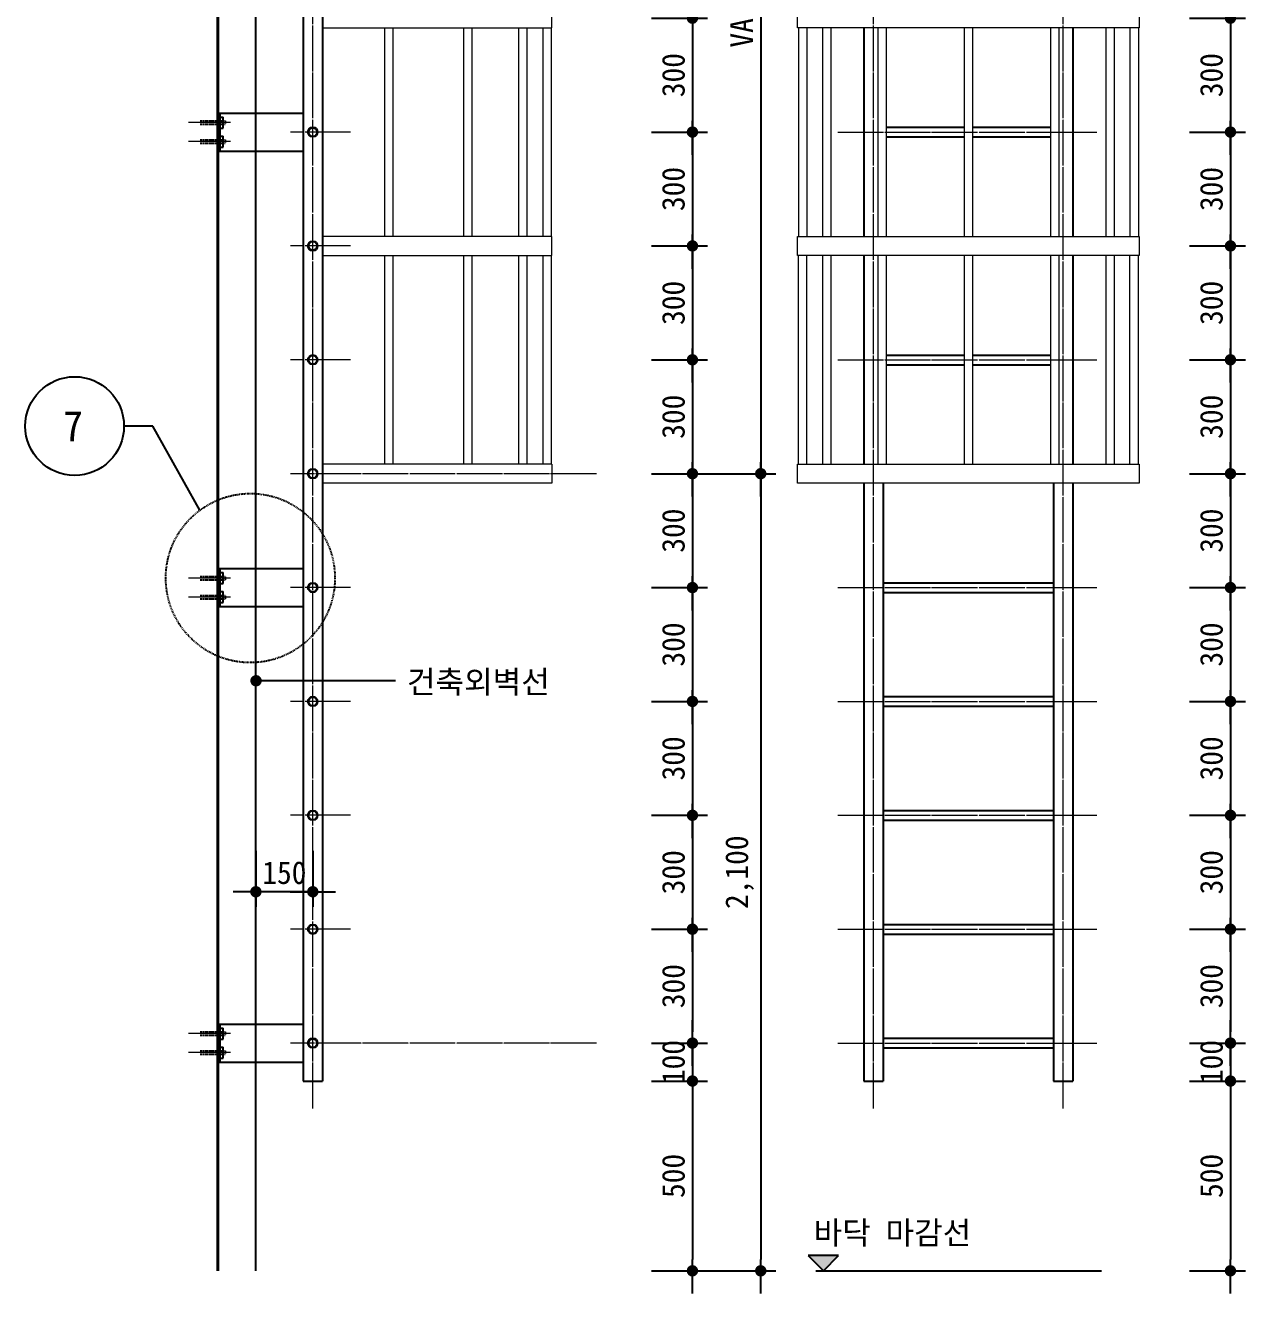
# Model space of a CAD drawing. Header units: millimetres. Extents: x 209 to 75467, y 6568 to 12199.
# Drawn here: x 14274 to 15882, y 9173 to 10843 of the extents above; entities that cross this region are included whole.
import ezdxf
from ezdxf.enums import TextEntityAlignment as Align

# ---------------------------------------------------------------- set-up
doc = ezdxf.new("R2010")
doc.units = ezdxf.units.MM
doc.header["$MEASUREMENT"] = 0
for name, pattern in [('CEN', [62, 60, -1, 0, -1]), ('DASHDOTX2', [2, 1, -0.5, 0, -0.5]), ('HIDDEN', [0.375, 0.25, -0.125])]:
    doc.linetypes.add(name, pattern=pattern)
doc.layers.get('0').update_dxf_attribs({"linetype": 'CONTINUOUS'})
for name, color, linetype, lineweight in [('A-CNTL', 1, 'CEN', 15), ('A-CONC-LIN1', 2, 'CONTINUOUS', 40), ('A-DIMS', 7, 'CONTINUOUS', 25), ('A-ELEV-LIN2', 7, 'CONTINUOUS', 25), ('A-ELEV-LIN3', 8, 'CONTINUOUS', 18), ('A-MKXS-LEAD', 7, 'CONTINUOUS', 25), ('A-MKXS-MAK2', 3, 'DASHDOTX2', 25), ('A-MKXS-TEXT1', 3, 'CONTINUOUS', 25), ('A-MKXS-TEXT2', 7, 'CONTINUOUS', 25), ('A-SECT-LIN1', 4, 'CONTINUOUS', 25), ('A-XXXX-STL', 3, 'CONTINUOUS', 25), ('A-XXXX-SYMB', 7, 'CONTINUOUS', 25)]:
    doc.layers.add(name, color=color, linetype=linetype, lineweight=lineweight)
doc.styles.add('HY울릉도L', font='H2GTRE.TTF')
doc.styles.add('돋움', font='')
doc.styles.add('돋움체', font='')
doc.styles.get('돋움').set_extended_font_data('DotumChe')
doc.styles.get('돋움체').set_extended_font_data('DotumChe')
doc.dimstyles.new('CDIM', dxfattribs={"dimtxt": 3, "dimasz": 1.5, "dimexe": 2, "dimexo": 1, "dimgap": 1, "dimtad": 1, "dimdec": 0, "dimrnd": 0.5, "dimzin": 0, "dimdsep": 32, "dimlunit": 6, "dimtxsty": 'HY울릉도L', "dimblk1": '_CIDOT', "dimblk2": '_CIDOT', "dimsah": 1, "dimcen": 5.5, "dimclrd": 2, "dimclre": 2, "dimclrt": 7, "dimadec": 0, "dimazin": 0, "dimtfac": 1, "dimtdec": 0, "dimtix": 1, "dimtmove": 2, "dimatfit": 1, "dimldrblk": '_CIDOT', "dimfxl": 1, "dimtolj": 1, "dimtzin": 0, "dimlwd": -1, "dimarcsym": 0})

# ---------------------------------------------------------------- blocks, each defined once
blk = doc.blocks.new('_CIDOT')
at = {"color": 0, "linetype": 'ByBlock'}
blk.add_line((2, 0), (-1, 0), dxfattribs=at)
at = {"color": 0, "linetype": 'ByBlock', "const_width": 0.5}
blk.add_lwpolyline([(-0.25, 0, 1), (0.25, 0, 1)], format="xyb", close=True, dxfattribs=at)
blk = doc.blocks.new('*D265')
at = {"layer": 'A-DIMS', "lineweight": -2, "transparency": 16777216}
for p, q in [((15807.9, 9802.7), (15881.8, 9802.7)), ((15807.9, 9652.7), (15881.8, 9652.7))]:
    blk.add_line(p, q, dxfattribs=at)
at = {"layer": 'A-DIMS', "transparency": 16777216}
blk.add_line((15861.8, 9787.7), (15861.8, 9667.7), dxfattribs=at)
at = {"layer": 'A-DIMS', "transparency": 16777216, "xscale": 15, "yscale": 15, "zscale": 15}
for p, rotation in [((15861.8, 9802.7), 90), ((15861.8, 9652.7), 270)]:
    blk.add_blockref('_CIDOT', p, dxfattribs=dict(at, rotation=rotation))
at = {"layer": 'A-DIMS', "color": 3, "transparency": 16777216, "insert": (15836.8, 9727.7), "char_height": 30, "attachment_point": 5, "rotation": 90, "style": '돋움체'}
blk.add_mtext('\\A1;300', dxfattribs=at)
blk = doc.blocks.new('*D266')
at = {"layer": 'A-DIMS', "lineweight": -2, "transparency": 16777216}
for p, q in [((15807.9, 9652.7), (15881.8, 9652.7)), ((15807.9, 9502.7), (15881.8, 9502.7))]:
    blk.add_line(p, q, dxfattribs=at)
at = {"layer": 'A-DIMS', "transparency": 16777216}
blk.add_line((15861.8, 9637.7), (15861.8, 9517.7), dxfattribs=at)
at = {"layer": 'A-DIMS', "transparency": 16777216, "xscale": 15, "yscale": 15, "zscale": 15}
for p, rotation in [((15861.8, 9652.7), 90), ((15861.8, 9502.7), 270)]:
    blk.add_blockref('_CIDOT', p, dxfattribs=dict(at, rotation=rotation))
at = {"layer": 'A-DIMS', "color": 3, "transparency": 16777216, "insert": (15836.8, 9577.7), "char_height": 30, "attachment_point": 5, "rotation": 90, "style": '돋움체'}
blk.add_mtext('\\A1;300', dxfattribs=at)
blk = doc.blocks.new('*D267')
at = {"layer": 'A-DIMS', "transparency": 16777216}
for p, q in [((15861.8, 9517.7), (15861.8, 9532.7)), ((15861.8, 9502.7), (15861.8, 9452.7)), ((15861.8, 9437.7), (15861.8, 9422.7))]:
    blk.add_line(p, q, dxfattribs=at)
at = {"layer": 'A-DIMS', "lineweight": -2, "transparency": 16777216}
for p, q in [((15807.9, 9502.7), (15881.8, 9502.7)), ((15807.9, 9452.7), (15881.8, 9452.7))]:
    blk.add_line(p, q, dxfattribs=at)
at = {"layer": 'A-DIMS', "transparency": 16777216, "xscale": 15, "yscale": 15, "zscale": 15}
for p, rotation in [((15861.8, 9502.7), 270), ((15861.8, 9452.7), 90)]:
    blk.add_blockref('_CIDOT', p, dxfattribs=dict(at, rotation=rotation))
at = {"layer": 'A-DIMS', "color": 3, "transparency": 16777216, "insert": (15836.8, 9477.7), "char_height": 30, "attachment_point": 5, "rotation": 90, "style": '돋움체'}
blk.add_mtext('\\A1;100', dxfattribs=at)
blk = doc.blocks.new('*D269')
at = {"layer": 'A-DIMS', "lineweight": -2, "transparency": 16777216}
for p, q in [((15807.9, 9452.7), (15881.8, 9452.7)), ((15807.9, 9202.7), (15881.8, 9202.7))]:
    blk.add_line(p, q, dxfattribs=at)
at = {"layer": 'A-DIMS', "transparency": 16777216}
blk.add_line((15861.8, 9437.7), (15861.8, 9217.7), dxfattribs=at)
at = {"layer": 'A-DIMS', "transparency": 16777216, "xscale": 15, "yscale": 15, "zscale": 15}
for p, rotation in [((15861.8, 9452.7), 90), ((15861.8, 9202.7), 270)]:
    blk.add_blockref('_CIDOT', p, dxfattribs=dict(at, rotation=rotation))
at = {"layer": 'A-DIMS', "color": 3, "transparency": 16777216, "insert": (15836.8, 9327.7), "char_height": 30, "attachment_point": 5, "rotation": 90, "style": '돋움체'}
blk.add_mtext('\\A1;500', dxfattribs=at)
blk = doc.blocks.new('*D272')
at = {"layer": 'A-DIMS', "lineweight": -2, "transparency": 16777216}
for p, q in [((14577.7, 9755.9), (14577.7, 9682)), ((14652.7, 9755.9), (14652.7, 9682))]:
    blk.add_line(p, q, dxfattribs=at)
at = {"layer": 'A-DIMS', "transparency": 16777216}
for p, q in [((14562.7, 9702), (14547.7, 9702)), ((14652.7, 9702), (14577.7, 9702)), ((14667.7, 9702), (14682.7, 9702))]:
    blk.add_line(p, q, dxfattribs=at)
at = {"layer": 'A-DIMS', "transparency": 16777216, "xscale": 15, "yscale": 15, "zscale": 15}
blk.add_blockref('_CIDOT', (14577.7, 9702), dxfattribs=at)
at = {"layer": 'A-DIMS', "transparency": 16777216, "xscale": 15, "yscale": 15, "zscale": 15, "rotation": 180}
blk.add_blockref('_CIDOT', (14652.7, 9702), dxfattribs=at)
at = {"layer": 'A-DIMS', "color": 3, "transparency": 16777216, "insert": (14615.2, 9727), "char_height": 30, "attachment_point": 5, "style": '돋움체'}
blk.add_mtext('\\A1;150', dxfattribs=at)
blk = doc.blocks.new('*D275')
at = {"layer": 'A-DIMS', "lineweight": -2, "transparency": 16777216}
for p, q in [((15807.9, 10102.7), (15881.8, 10102.7)), ((15807.9, 9952.7), (15881.8, 9952.7))]:
    blk.add_line(p, q, dxfattribs=at)
at = {"layer": 'A-DIMS', "transparency": 16777216}
blk.add_line((15861.8, 10087.7), (15861.8, 9967.7), dxfattribs=at)
at = {"layer": 'A-DIMS', "transparency": 16777216, "xscale": 15, "yscale": 15, "zscale": 15}
for p, rotation in [((15861.8, 10102.7), 90), ((15861.8, 9952.7), 270)]:
    blk.add_blockref('_CIDOT', p, dxfattribs=dict(at, rotation=rotation))
at = {"layer": 'A-DIMS', "color": 3, "transparency": 16777216, "insert": (15836.8, 10027.7), "char_height": 30, "attachment_point": 5, "rotation": 90, "style": '돋움체'}
blk.add_mtext('\\A1;300', dxfattribs=at)
blk = doc.blocks.new('*D276')
at = {"layer": 'A-DIMS', "lineweight": -2, "transparency": 16777216}
for p, q in [((15807.9, 9952.7), (15881.8, 9952.7)), ((15807.9, 9802.7), (15881.8, 9802.7))]:
    blk.add_line(p, q, dxfattribs=at)
at = {"layer": 'A-DIMS', "transparency": 16777216}
blk.add_line((15861.8, 9937.7), (15861.8, 9817.7), dxfattribs=at)
at = {"layer": 'A-DIMS', "transparency": 16777216, "xscale": 15, "yscale": 15, "zscale": 15}
for p, rotation in [((15861.8, 9952.7), 90), ((15861.8, 9802.7), 270)]:
    blk.add_blockref('_CIDOT', p, dxfattribs=dict(at, rotation=rotation))
at = {"layer": 'A-DIMS', "color": 3, "transparency": 16777216, "insert": (15836.8, 9877.7), "char_height": 30, "attachment_point": 5, "rotation": 90, "style": '돋움체'}
blk.add_mtext('\\A1;300', dxfattribs=at)
blk = doc.blocks.new('*D277')
at = {"layer": 'A-DIMS', "lineweight": -2, "transparency": 16777216}
for p, q in [((15807.9, 10402.7), (15881.8, 10402.7)), ((15807.9, 10252.7), (15881.8, 10252.7))]:
    blk.add_line(p, q, dxfattribs=at)
at = {"layer": 'A-DIMS', "transparency": 16777216}
blk.add_line((15861.8, 10387.7), (15861.8, 10267.7), dxfattribs=at)
at = {"layer": 'A-DIMS', "transparency": 16777216, "xscale": 15, "yscale": 15, "zscale": 15}
for p, rotation in [((15861.8, 10402.7), 90), ((15861.8, 10252.7), 270)]:
    blk.add_blockref('_CIDOT', p, dxfattribs=dict(at, rotation=rotation))
at = {"layer": 'A-DIMS', "color": 3, "transparency": 16777216, "insert": (15836.8, 10327.7), "char_height": 30, "attachment_point": 5, "rotation": 90, "style": '돋움체'}
blk.add_mtext('\\A1;300', dxfattribs=at)
blk = doc.blocks.new('*D278')
at = {"layer": 'A-DIMS', "lineweight": -2, "transparency": 16777216}
for p, q in [((15807.9, 10252.7), (15881.8, 10252.7)), ((15807.9, 10102.7), (15881.8, 10102.7))]:
    blk.add_line(p, q, dxfattribs=at)
at = {"layer": 'A-DIMS', "transparency": 16777216}
blk.add_line((15861.8, 10237.7), (15861.8, 10117.7), dxfattribs=at)
at = {"layer": 'A-DIMS', "transparency": 16777216, "xscale": 15, "yscale": 15, "zscale": 15}
for p, rotation in [((15861.8, 10252.7), 90), ((15861.8, 10102.7), 270)]:
    blk.add_blockref('_CIDOT', p, dxfattribs=dict(at, rotation=rotation))
at = {"layer": 'A-DIMS', "color": 3, "transparency": 16777216, "insert": (15836.8, 10177.7), "char_height": 30, "attachment_point": 5, "rotation": 90, "style": '돋움체'}
blk.add_mtext('\\A1;300', dxfattribs=at)
blk = doc.blocks.new('*D279')
at = {"layer": 'A-DIMS', "lineweight": -2, "transparency": 16777216}
for p, q in [((15807.9, 10702.7), (15881.8, 10702.7)), ((15807.9, 10552.7), (15881.8, 10552.7))]:
    blk.add_line(p, q, dxfattribs=at)
at = {"layer": 'A-DIMS', "transparency": 16777216}
blk.add_line((15861.8, 10687.7), (15861.8, 10567.7), dxfattribs=at)
at = {"layer": 'A-DIMS', "transparency": 16777216, "xscale": 15, "yscale": 15, "zscale": 15}
for p, rotation in [((15861.8, 10702.7), 90), ((15861.8, 10552.7), 270)]:
    blk.add_blockref('_CIDOT', p, dxfattribs=dict(at, rotation=rotation))
at = {"layer": 'A-DIMS', "color": 3, "transparency": 16777216, "insert": (15836.8, 10627.7), "char_height": 30, "attachment_point": 5, "rotation": 90, "style": '돋움체'}
blk.add_mtext('\\A1;300', dxfattribs=at)
blk = doc.blocks.new('*D280')
at = {"layer": 'A-DIMS', "lineweight": -2, "transparency": 16777216}
for p, q in [((15807.9, 10552.7), (15881.8, 10552.7)), ((15807.9, 10402.7), (15881.8, 10402.7))]:
    blk.add_line(p, q, dxfattribs=at)
at = {"layer": 'A-DIMS', "transparency": 16777216}
blk.add_line((15861.8, 10537.7), (15861.8, 10417.7), dxfattribs=at)
at = {"layer": 'A-DIMS', "transparency": 16777216, "xscale": 15, "yscale": 15, "zscale": 15}
for p, rotation in [((15861.8, 10552.7), 90), ((15861.8, 10402.7), 270)]:
    blk.add_blockref('_CIDOT', p, dxfattribs=dict(at, rotation=rotation))
at = {"layer": 'A-DIMS', "color": 3, "transparency": 16777216, "insert": (15836.8, 10477.7), "char_height": 30, "attachment_point": 5, "rotation": 90, "style": '돋움체'}
blk.add_mtext('\\A1;300', dxfattribs=at)
blk = doc.blocks.new('*D281')
at = {"layer": 'A-DIMS', "lineweight": -2, "transparency": 16777216}
for p, q in [((15807.9, 10852.7), (15881.8, 10852.7)), ((15807.9, 10702.7), (15881.8, 10702.7))]:
    blk.add_line(p, q, dxfattribs=at)
at = {"layer": 'A-DIMS', "transparency": 16777216}
blk.add_line((15861.8, 10837.7), (15861.8, 10717.7), dxfattribs=at)
at = {"layer": 'A-DIMS', "transparency": 16777216, "xscale": 15, "yscale": 15, "zscale": 15}
for p, rotation in [((15861.8, 10852.7), 90), ((15861.8, 10702.7), 270)]:
    blk.add_blockref('_CIDOT', p, dxfattribs=dict(at, rotation=rotation))
at = {"layer": 'A-DIMS', "color": 3, "transparency": 16777216, "insert": (15836.8, 10777.7), "char_height": 30, "attachment_point": 5, "rotation": 90, "style": '돋움체'}
blk.add_mtext('\\A1;300', dxfattribs=at)
blk = doc.blocks.new('*D284')
at = {"layer": 'A-DIMS', "lineweight": -2, "transparency": 16777216}
for p, q in [((15099, 10252.7), (15262.9, 10252.7)), ((15099, 9202.7), (15262.9, 9202.7))]:
    blk.add_line(p, q, dxfattribs=at)
at = {"layer": 'A-DIMS', "transparency": 16777216}
blk.add_line((15242.9, 10237.7), (15242.9, 9217.7), dxfattribs=at)
at = {"layer": 'A-DIMS', "transparency": 16777216, "xscale": 15, "yscale": 15, "zscale": 15}
for p, rotation in [((15242.9, 10252.7), 90), ((15242.9, 9202.7), 270)]:
    blk.add_blockref('_CIDOT', p, dxfattribs=dict(at, rotation=rotation))
at = {"layer": 'A-DIMS', "color": 3, "transparency": 16777216, "insert": (15215.1, 9727.7), "char_height": 30, "attachment_point": 5, "rotation": 90, "style": '돋움체'}
blk.add_mtext('\\A1;2,100', dxfattribs=at)
blk = doc.blocks.new('*D285')
at = {"layer": 'A-DIMS', "lineweight": -2, "transparency": 16777216}
for p, q in [((15099, 11452.7), (15262.9, 11452.7)), ((15099, 10252.7), (15262.9, 10252.7))]:
    blk.add_line(p, q, dxfattribs=at)
at = {"layer": 'A-DIMS', "transparency": 16777216}
blk.add_line((15242.9, 11437.7), (15242.9, 10267.7), dxfattribs=at)
at = {"layer": 'A-DIMS', "transparency": 16777216, "xscale": 15, "yscale": 15, "zscale": 15}
for p, rotation in [((15242.9, 11452.7), 90), ((15242.9, 10252.7), 270)]:
    blk.add_blockref('_CIDOT', p, dxfattribs=dict(at, rotation=rotation))
at = {"layer": 'A-DIMS', "color": 3, "transparency": 16777216, "insert": (15217.9, 10852.7), "char_height": 30, "attachment_point": 5, "rotation": 90, "style": '돋움체'}
blk.add_mtext('\\A1;VAR.', dxfattribs=at)
blk = doc.blocks.new('*D287')
at = {"layer": 'A-DIMS', "lineweight": -2, "transparency": 16777216}
for p, q in [((15099, 10402.7), (15172.9, 10402.7)), ((15099, 10252.7), (15172.9, 10252.7))]:
    blk.add_line(p, q, dxfattribs=at)
at = {"layer": 'A-DIMS', "transparency": 16777216}
blk.add_line((15152.9, 10387.7), (15152.9, 10267.7), dxfattribs=at)
at = {"layer": 'A-DIMS', "transparency": 16777216, "xscale": 15, "yscale": 15, "zscale": 15}
for p, rotation in [((15152.9, 10402.7), 90), ((15152.9, 10252.7), 270)]:
    blk.add_blockref('_CIDOT', p, dxfattribs=dict(at, rotation=rotation))
at = {"layer": 'A-DIMS', "color": 3, "transparency": 16777216, "insert": (15127.9, 10327.7), "char_height": 30, "attachment_point": 5, "rotation": 90, "style": '돋움체'}
blk.add_mtext('\\A1;300', dxfattribs=at)
blk = doc.blocks.new('*D288')
at = {"layer": 'A-DIMS', "lineweight": -2, "transparency": 16777216}
for p, q in [((15099, 10702.7), (15172.9, 10702.7)), ((15099, 10552.7), (15172.9, 10552.7))]:
    blk.add_line(p, q, dxfattribs=at)
at = {"layer": 'A-DIMS', "transparency": 16777216}
blk.add_line((15152.9, 10687.7), (15152.9, 10567.7), dxfattribs=at)
at = {"layer": 'A-DIMS', "transparency": 16777216, "xscale": 15, "yscale": 15, "zscale": 15}
for p, rotation in [((15152.9, 10702.7), 90), ((15152.9, 10552.7), 270)]:
    blk.add_blockref('_CIDOT', p, dxfattribs=dict(at, rotation=rotation))
at = {"layer": 'A-DIMS', "color": 3, "transparency": 16777216, "insert": (15127.9, 10627.7), "char_height": 30, "attachment_point": 5, "rotation": 90, "style": '돋움체'}
blk.add_mtext('\\A1;300', dxfattribs=at)
blk = doc.blocks.new('*D289')
at = {"layer": 'A-DIMS', "lineweight": -2, "transparency": 16777216}
for p, q in [((15099, 10552.7), (15172.9, 10552.7)), ((15099, 10402.7), (15172.9, 10402.7))]:
    blk.add_line(p, q, dxfattribs=at)
at = {"layer": 'A-DIMS', "transparency": 16777216}
blk.add_line((15152.9, 10537.7), (15152.9, 10417.7), dxfattribs=at)
at = {"layer": 'A-DIMS', "transparency": 16777216, "xscale": 15, "yscale": 15, "zscale": 15}
for p, rotation in [((15152.9, 10552.7), 90), ((15152.9, 10402.7), 270)]:
    blk.add_blockref('_CIDOT', p, dxfattribs=dict(at, rotation=rotation))
at = {"layer": 'A-DIMS', "color": 3, "transparency": 16777216, "insert": (15127.9, 10477.7), "char_height": 30, "attachment_point": 5, "rotation": 90, "style": '돋움체'}
blk.add_mtext('\\A1;300', dxfattribs=at)
blk = doc.blocks.new('*D290')
at = {"layer": 'A-DIMS', "lineweight": -2, "transparency": 16777216}
for p, q in [((15099, 10852.7), (15172.9, 10852.7)), ((15099, 10702.7), (15172.9, 10702.7))]:
    blk.add_line(p, q, dxfattribs=at)
at = {"layer": 'A-DIMS', "transparency": 16777216}
blk.add_line((15152.9, 10837.7), (15152.9, 10717.7), dxfattribs=at)
at = {"layer": 'A-DIMS', "transparency": 16777216, "xscale": 15, "yscale": 15, "zscale": 15}
for p, rotation in [((15152.9, 10852.7), 90), ((15152.9, 10702.7), 270)]:
    blk.add_blockref('_CIDOT', p, dxfattribs=dict(at, rotation=rotation))
at = {"layer": 'A-DIMS', "color": 3, "transparency": 16777216, "insert": (15127.9, 10777.7), "char_height": 30, "attachment_point": 5, "rotation": 90, "style": '돋움체'}
blk.add_mtext('\\A1;300', dxfattribs=at)
blk = doc.blocks.new('*D293')
at = {"layer": 'A-DIMS', "lineweight": -2, "transparency": 16777216}
for p, q in [((15099, 9802.7), (15172.9, 9802.7)), ((15099, 9652.7), (15172.9, 9652.7))]:
    blk.add_line(p, q, dxfattribs=at)
at = {"layer": 'A-DIMS', "transparency": 16777216}
blk.add_line((15152.9, 9787.7), (15152.9, 9667.7), dxfattribs=at)
at = {"layer": 'A-DIMS', "transparency": 16777216, "xscale": 15, "yscale": 15, "zscale": 15}
for p, rotation in [((15152.9, 9802.7), 90), ((15152.9, 9652.7), 270)]:
    blk.add_blockref('_CIDOT', p, dxfattribs=dict(at, rotation=rotation))
at = {"layer": 'A-DIMS', "color": 3, "transparency": 16777216, "insert": (15127.9, 9727.7), "char_height": 30, "attachment_point": 5, "rotation": 90, "style": '돋움체'}
blk.add_mtext('\\A1;300', dxfattribs=at)
blk = doc.blocks.new('*D294')
at = {"layer": 'A-DIMS', "lineweight": -2, "transparency": 16777216}
for p, q in [((15099, 10102.7), (15172.9, 10102.7)), ((15099, 9952.7), (15172.9, 9952.7))]:
    blk.add_line(p, q, dxfattribs=at)
at = {"layer": 'A-DIMS', "transparency": 16777216}
blk.add_line((15152.9, 10087.7), (15152.9, 9967.7), dxfattribs=at)
at = {"layer": 'A-DIMS', "transparency": 16777216, "xscale": 15, "yscale": 15, "zscale": 15}
for p, rotation in [((15152.9, 10102.7), 90), ((15152.9, 9952.7), 270)]:
    blk.add_blockref('_CIDOT', p, dxfattribs=dict(at, rotation=rotation))
at = {"layer": 'A-DIMS', "color": 3, "transparency": 16777216, "insert": (15127.9, 10027.7), "char_height": 30, "attachment_point": 5, "rotation": 90, "style": '돋움체'}
blk.add_mtext('\\A1;300', dxfattribs=at)
blk = doc.blocks.new('*D295')
at = {"layer": 'A-DIMS', "lineweight": -2, "transparency": 16777216}
for p, q in [((15099, 9952.7), (15172.9, 9952.7)), ((15099, 9802.7), (15172.9, 9802.7))]:
    blk.add_line(p, q, dxfattribs=at)
at = {"layer": 'A-DIMS', "transparency": 16777216}
blk.add_line((15152.9, 9937.7), (15152.9, 9817.7), dxfattribs=at)
at = {"layer": 'A-DIMS', "transparency": 16777216, "xscale": 15, "yscale": 15, "zscale": 15}
for p, rotation in [((15152.9, 9952.7), 90), ((15152.9, 9802.7), 270)]:
    blk.add_blockref('_CIDOT', p, dxfattribs=dict(at, rotation=rotation))
at = {"layer": 'A-DIMS', "color": 3, "transparency": 16777216, "insert": (15127.9, 9877.7), "char_height": 30, "attachment_point": 5, "rotation": 90, "style": '돋움체'}
blk.add_mtext('\\A1;300', dxfattribs=at)
blk = doc.blocks.new('*D296')
at = {"layer": 'A-DIMS', "lineweight": -2, "transparency": 16777216}
for p, q in [((15099, 10252.7), (15172.9, 10252.7)), ((15099, 10102.7), (15172.9, 10102.7))]:
    blk.add_line(p, q, dxfattribs=at)
at = {"layer": 'A-DIMS', "transparency": 16777216}
blk.add_line((15152.9, 10237.7), (15152.9, 10117.7), dxfattribs=at)
at = {"layer": 'A-DIMS', "transparency": 16777216, "xscale": 15, "yscale": 15, "zscale": 15}
for p, rotation in [((15152.9, 10252.7), 90), ((15152.9, 10102.7), 270)]:
    blk.add_blockref('_CIDOT', p, dxfattribs=dict(at, rotation=rotation))
at = {"layer": 'A-DIMS', "color": 3, "transparency": 16777216, "insert": (15127.9, 10177.7), "char_height": 30, "attachment_point": 5, "rotation": 90, "style": '돋움체'}
blk.add_mtext('\\A1;300', dxfattribs=at)
blk = doc.blocks.new('*D297')
at = {"layer": 'A-DIMS', "lineweight": -2, "transparency": 16777216}
for p, q in [((15099, 9652.7), (15172.9, 9652.7)), ((15099, 9502.7), (15172.9, 9502.7))]:
    blk.add_line(p, q, dxfattribs=at)
at = {"layer": 'A-DIMS', "transparency": 16777216}
blk.add_line((15152.9, 9637.7), (15152.9, 9517.7), dxfattribs=at)
at = {"layer": 'A-DIMS', "transparency": 16777216, "xscale": 15, "yscale": 15, "zscale": 15}
for p, rotation in [((15152.9, 9652.7), 90), ((15152.9, 9502.7), 270)]:
    blk.add_blockref('_CIDOT', p, dxfattribs=dict(at, rotation=rotation))
at = {"layer": 'A-DIMS', "color": 3, "transparency": 16777216, "insert": (15127.9, 9577.7), "char_height": 30, "attachment_point": 5, "rotation": 90, "style": '돋움체'}
blk.add_mtext('\\A1;300', dxfattribs=at)
blk = doc.blocks.new('*D298')
at = {"layer": 'A-DIMS', "transparency": 16777216}
for p, q in [((15152.9, 9517.7), (15152.9, 9532.7)), ((15152.9, 9502.7), (15152.9, 9452.7)), ((15152.9, 9437.7), (15152.9, 9422.7))]:
    blk.add_line(p, q, dxfattribs=at)
at = {"layer": 'A-DIMS', "lineweight": -2, "transparency": 16777216}
for p, q in [((15099, 9502.7), (15172.9, 9502.7)), ((15099, 9452.7), (15172.9, 9452.7))]:
    blk.add_line(p, q, dxfattribs=at)
at = {"layer": 'A-DIMS', "transparency": 16777216, "xscale": 15, "yscale": 15, "zscale": 15}
for p, rotation in [((15152.9, 9502.7), 270), ((15152.9, 9452.7), 90)]:
    blk.add_blockref('_CIDOT', p, dxfattribs=dict(at, rotation=rotation))
at = {"layer": 'A-DIMS', "color": 3, "transparency": 16777216, "insert": (15127.9, 9477.7), "char_height": 30, "attachment_point": 5, "rotation": 90, "style": '돋움체'}
blk.add_mtext('\\A1;100', dxfattribs=at)
blk = doc.blocks.new('*D299')
at = {"layer": 'A-DIMS', "lineweight": -2, "transparency": 16777216}
for p, q in [((15099, 9452.7), (15172.9, 9452.7)), ((15099, 9202.7), (15172.9, 9202.7))]:
    blk.add_line(p, q, dxfattribs=at)
at = {"layer": 'A-DIMS', "transparency": 16777216}
blk.add_line((15152.9, 9437.7), (15152.9, 9217.7), dxfattribs=at)
at = {"layer": 'A-DIMS', "transparency": 16777216, "xscale": 15, "yscale": 15, "zscale": 15}
for p, rotation in [((15152.9, 9452.7), 90), ((15152.9, 9202.7), 270)]:
    blk.add_blockref('_CIDOT', p, dxfattribs=dict(at, rotation=rotation))
at = {"layer": 'A-DIMS', "color": 3, "transparency": 16777216, "insert": (15127.9, 9327.7), "char_height": 30, "attachment_point": 5, "rotation": 90, "style": '돋움체'}
blk.add_mtext('\\A1;500', dxfattribs=at)

msp = doc.modelspace()

# ---------------------------------------------------------------- hatches: boundary and pattern name
at = {"layer": 'A-XXXX-SYMB'}
msp.add_hatch(color=256, dxfattribs=at).paths.add_polyline_path([(15325.4, 9202.7), (15345.4, 9222.7), (15305.4, 9222.7)])

# ---------------------------------------------------------------- linework, layer by layer
at = {"layer": 'A-CNTL'}
for p, q in [((15391.5, 9416.7), (15391.5, 11963.1)), ((15641.5, 9416.7), (15641.5, 11963.1)), ((14652.7, 9416.7), (14652.7, 11959.7)), ((14544.2, 10715.2), (14488.7, 10715.2)), ((14702.5, 10702.7), (14623.4, 10702.7)), ((15344.5, 10702.7), (15685.6, 10702.7)), ((14544.2, 10690.2), (14488.7, 10690.2)), ((14702.5, 10552.7), (14623.4, 10552.7)), ((14702.5, 10402.7), (14623.4, 10402.7)), ((15344.5, 10402.7), (15685.6, 10402.7)), ((15026.7, 10252.7), (14623.4, 10252.7)), ((14544.2, 10115.2), (14488.7, 10115.2)), ((14702.5, 10102.7), (14623.4, 10102.7)), ((15344.5, 10102.7), (15685.6, 10102.7)), ((14544.2, 10090.2), (14488.7, 10090.2)), ((14702.5, 9952.7), (14623.4, 9952.7)), ((15344.5, 9952.7), (15685.6, 9952.7)), ((14702.5, 9802.7), (14623.4, 9802.7)), ((15344.5, 9802.7), (15685.6, 9802.7)), ((14702.5, 9652.7), (14623.4, 9652.7)), ((15344.5, 9652.7), (15685.6, 9652.7)), ((14544.2, 9515.2), (14488.7, 9515.2)), ((14544.2, 9490.2), (14488.7, 9490.2)), ((15026.7, 9502.7), (14623.4, 9502.7)), ((15344.5, 9502.7), (15685.6, 9502.7))]:
    msp.add_line(p, q, dxfattribs=at)
at = {"layer": 'A-CONC-LIN1'}
msp.add_line((14527.7, 9202.7), (14527.7, 11525.1), dxfattribs=at)
at = {"layer": 'A-ELEV-LIN2'}
for p, q in [((14640, 11790), (14640, 9452.7)), ((14665.4, 11790), (14665.4, 9452.7)), ((15378.8, 10840.2), (15378.8, 10565.2)), ((15654.2, 10840.2), (15654.2, 10565.2)), ((14527.7, 10727.7), (14640, 10727.7)), ((14530.7, 10677.7), (14530.7, 10727.7)), ((14530.7, 10722.4), (14534.7, 10722.4)), ((14534.7, 10707.9), (14534.7, 10722.4)), ((15408.2, 10709), (15510.9, 10709)), ((15522, 10709), (15624.7, 10709)), ((14530.7, 10707.9), (14534.7, 10707.9)), ((14530.7, 10697.4), (14534.7, 10697.4)), ((14534.7, 10682.9), (14534.7, 10697.4)), ((15408.2, 10696.3), (15510.9, 10696.3)), ((15522, 10696.3), (15624.7, 10696.3)), ((14527.7, 10677.7), (14640, 10677.7)), ((14530.7, 10682.9), (14534.7, 10682.9)), ((15378.8, 10540.2), (15378.8, 10265.2)), ((15654.2, 10540.2), (15654.2, 10265.2)), ((15408.2, 10409), (15510.9, 10409)), ((15522, 10409), (15624.7, 10409)), ((15408.2, 10396.3), (15510.9, 10396.3)), ((15522, 10396.3), (15624.7, 10396.3)), ((15378.8, 10240.2), (15378.8, 9452.7)), ((15404.2, 10240.2), (15404.2, 9452.7)), ((15628.8, 10240.2), (15628.8, 9452.7)), ((15654.2, 10240.2), (15654.2, 9452.7)), ((14527.7, 10127.7), (14640, 10127.7)), ((14530.7, 10077.7), (14530.7, 10127.7)), ((14530.7, 10122.4), (14534.7, 10122.4)), ((14530.7, 10107.9), (14534.7, 10107.9)), ((14534.7, 10107.9), (14534.7, 10122.4)), ((15404.2, 10109), (15628.8, 10109)), ((14530.7, 10097.4), (14534.7, 10097.4)), ((14534.7, 10082.9), (14534.7, 10097.4)), ((15404.2, 10096.3), (15628.8, 10096.3)), ((14527.7, 10077.7), (14640, 10077.7)), ((14530.7, 10082.9), (14534.7, 10082.9)), ((15404.2, 9959), (15628.8, 9959)), ((15404.2, 9946.3), (15628.8, 9946.3)), ((15404.2, 9809), (15628.8, 9809)), ((15404.2, 9796.3), (15628.8, 9796.3)), ((15404.2, 9659), (15628.8, 9659)), ((15404.2, 9646.3), (15628.8, 9646.3)), ((14527.7, 9527.7), (14640, 9527.7)), ((14530.7, 9477.7), (14530.7, 9527.7)), ((14530.7, 9522.4), (14534.7, 9522.4)), ((14534.7, 9507.9), (14534.7, 9522.4)), ((14530.7, 9507.9), (14534.7, 9507.9)), ((15404.2, 9509), (15628.8, 9509)), ((14530.7, 9497.4), (14534.7, 9497.4)), ((14534.7, 9482.9), (14534.7, 9497.4)), ((15404.2, 9496.3), (15628.8, 9496.3)), ((14527.7, 9477.7), (14640, 9477.7)), ((14530.7, 9482.9), (14534.7, 9482.9)), ((14640, 9452.7), (14665.4, 9452.7)), ((15378.8, 9452.7), (15404.2, 9452.7)), ((15628.8, 9452.7), (15654.2, 9452.7)), ((15315.4, 9202.7), (15691.9, 9202.7))]:
    msp.add_line(p, q, dxfattribs=at)
at = {"layer": 'A-ELEV-LIN3'}
for p, q in [((14747.2, 10840.2), (14747.2, 10565.2)), ((14758.3, 10840.2), (14758.3, 10565.2)), ((14851.1, 10840.2), (14851.1, 10565.2)), ((14862.2, 10840.2), (14862.2, 10565.2)), ((14923.8, 10840.2), (14923.8, 10565.2)), ((14934.9, 10840.2), (14934.9, 10565.2)), ((14955.6, 10840.2), (14955.6, 10565.2)), ((14966.7, 10840.2), (14966.7, 10565.2)), ((15292.5, 10840.2), (15292.5, 10565.2)), ((15303.6, 10840.2), (15303.6, 10565.2)), ((15324.3, 10840.2), (15324.3, 10565.2)), ((15335.4, 10840.2), (15335.4, 10565.2)), ((15397.1, 10840.2), (15397.1, 10565.2)), ((15408.2, 10840.2), (15408.2, 10565.2)), ((15510.9, 10840.2), (15510.9, 10565.2)), ((15522, 10840.2), (15522, 10565.2)), ((15624.7, 10840.2), (15624.7, 10565.2)), ((15635.8, 10840.2), (15635.8, 10565.2)), ((15697.5, 10840.2), (15697.5, 10565.2)), ((15708.6, 10840.2), (15708.6, 10565.2)), ((15729.4, 10840.2), (15729.4, 10565.2)), ((15740.5, 10840.2), (15740.5, 10565.2)), ((14747.2, 10540.2), (14747.2, 10265.2)), ((14758.3, 10540.2), (14758.3, 10265.2)), ((14851.1, 10540.2), (14851.1, 10265.2)), ((14862.2, 10540.2), (14862.2, 10265.2)), ((14923.8, 10540.2), (14923.8, 10265.2)), ((14934.9, 10540.2), (14934.9, 10265.2)), ((14955.6, 10540.2), (14955.6, 10265.2)), ((14966.7, 10540.2), (14966.7, 10265.2)), ((15292.5, 10265.2), (15292.5, 10540.2)), ((15303.6, 10265.2), (15303.6, 10540.2)), ((15324.3, 10540.2), (15324.3, 10265.2)), ((15335.4, 10540.2), (15335.4, 10265.2)), ((15397.1, 10540.2), (15397.1, 10265.2)), ((15408.2, 10540.2), (15408.2, 10265.2)), ((15510.9, 10540.2), (15510.9, 10265.2)), ((15522, 10540.2), (15522, 10265.2)), ((15624.7, 10540.2), (15624.7, 10265.2)), ((15635.8, 10540.2), (15635.8, 10265.2)), ((15697.5, 10540.2), (15697.5, 10265.2)), ((15708.6, 10540.2), (15708.6, 10265.2)), ((15729.4, 10265.2), (15729.4, 10540.2)), ((15740.5, 10265.2), (15740.5, 10540.2)), ((14967.7, 10265.2), (14967.7, 10240.2)), ((14967.7, 10240.2), (14665.4, 10240.2))]:
    msp.add_line(p, q, dxfattribs=at)
for points in [[(14967.7, 10865.2), (14665.4, 10865.2), (14665.4, 10840.2), (14967.7, 10840.2)], [(15741.5, 10840.2), (15291.5, 10840.2), (15291.5, 10865.2), (15741.5, 10865.2)], [(14967.7, 10565.2), (14665.4, 10565.2), (14665.4, 10540.2), (14967.7, 10540.2)], [(15741.5, 10540.2), (15291.5, 10540.2), (15291.5, 10565.2), (15741.5, 10565.2)], [(15741.5, 10240.2), (15291.5, 10240.2), (15291.5, 10265.2), (15741.5, 10265.2)]]:
    msp.add_lwpolyline(points, close=True, dxfattribs=at)
msp.add_lwpolyline([(14967.7, 10265.2), (14665.4, 10265.2)], dxfattribs=at)
at = {"layer": 'A-MKXS-LEAD'}
msp.add_line((14761.6, 9980), (14577.9, 9980), dxfattribs=at)
at = {"layer": 'A-MKXS-LEAD', "const_width": 7.5}
msp.add_lwpolyline([(14577.9, 9983.7, 1), (14577.9, 9976.2, 1)], format="xyb", close=True, dxfattribs=at)
at = {"layer": 'A-MKXS-MAK2', "linetype": 'Continuous'}
for p, q in [((14441.7, 10315.4), (14403.9, 10315.4)), ((14503.7, 10204.5), (14441.7, 10315.4))]:
    msp.add_line(p, q, dxfattribs=at)
msp.add_circle((14338.9, 10315.4), 65, dxfattribs=at)
at = {"layer": 'A-MKXS-MAK2'}
msp.add_circle((14570.4, 10115.2), 111.4, dxfattribs=at)
at = {"layer": 'A-SECT-LIN1'}
msp.add_line((14577.7, 9202.7), (14577.7, 11552.7), dxfattribs=at)
at = {"layer": 'A-XXXX-STL'}
for centre, radius in [((14652.7, 10702.7), 6.35), ((14652.7, 10702.7), 5.75), ((14652.7, 10552.7), 6.35), ((14652.7, 10552.7), 5.75), ((14652.7, 10402.7), 6.35), ((14652.7, 10402.7), 5.75), ((14652.7, 10252.7), 6.35), ((14652.7, 10252.7), 5.75), ((14652.7, 10102.7), 6.35), ((14652.7, 10102.7), 5.75), ((14652.7, 9952.7), 6.35), ((14652.7, 9952.7), 5.75), ((14652.7, 9802.7), 6.35), ((14652.7, 9802.7), 5.75), ((14652.7, 9652.7), 6.35), ((14652.7, 9652.7), 5.75), ((14652.7, 9502.7), 6.35), ((14652.7, 9502.7), 5.75)]:
    msp.add_circle(centre, radius, dxfattribs=at)
at = {"layer": 'A-XXXX-SYMB', "linetype": 'HIDDEN', "ltscale": 5}
for p, q in [((14504.3, 10717.4), (14537.3, 10717.4)), ((14504.3, 10712.9), (14537.3, 10712.9)), ((14504.3, 10692.4), (14537.3, 10692.4)), ((14504.3, 10687.9), (14537.3, 10687.9)), ((14504.3, 10117.4), (14537.3, 10117.4)), ((14504.3, 10112.9), (14537.3, 10112.9)), ((14504.3, 10092.4), (14537.3, 10092.4)), ((14504.3, 10087.9), (14537.3, 10087.9)), ((14504.3, 9517.4), (14537.3, 9517.4)), ((14504.3, 9512.9), (14537.3, 9512.9)), ((14504.3, 9492.4), (14537.3, 9492.4)), ((14504.3, 9487.9), (14537.3, 9487.9))]:
    msp.add_line(p, q, dxfattribs=at)
at = {"layer": 'A-XXXX-SYMB', "linetype": 'HIDDEN'}
for p, q in [((14537.3, 10717.4), (14537.3, 10712.9)), ((14537.3, 10717.4), (14537.3, 10712.9)), ((14537.3, 10692.4), (14537.3, 10687.9)), ((14537.3, 10692.4), (14537.3, 10687.9)), ((14537.3, 10117.4), (14537.3, 10112.9)), ((14537.3, 10117.4), (14537.3, 10112.9)), ((14537.3, 10092.4), (14537.3, 10087.9)), ((14537.3, 10092.4), (14537.3, 10087.9)), ((14537.3, 9517.4), (14537.3, 9512.9)), ((14537.3, 9517.4), (14537.3, 9512.9)), ((14537.3, 9492.4), (14537.3, 9487.9)), ((14537.3, 9492.4), (14537.3, 9487.9))]:
    msp.add_line(p, q, dxfattribs=at)
at = {"layer": 'A-XXXX-SYMB'}
for p, q in [((15305.4, 9222.7), (15325.4, 9202.7)), ((15345.4, 9222.7), (15305.4, 9222.7)), ((15325.4, 9202.7), (15345.4, 9222.7))]:
    msp.add_line(p, q, dxfattribs=at)

# ---------------------------------------------------------------- texts
at = {"layer": 'A-MKXS-TEXT1', "style": '돋움체'}
msp.add_text('건축외벽선', height=30, dxfattribs=at).set_placement((14776.7, 9963.4))
at = {"layer": 'A-MKXS-TEXT1', "style": '돋움'}
msp.add_text('바닥 마감선', height=30, dxfattribs=at).set_placement((15520.3, 9252.8), align=Align.MIDDLE_RIGHT)
at = {"layer": 'A-MKXS-TEXT2', "style": '돋움체'}
msp.add_text('7', height=40, dxfattribs=at).set_placement((14336.9, 10315.4), align=Align.MIDDLE)

# ---------------------------------------------------------------- dimensions: what is measured, and where the dimension line sits
at = {"layer": 'A-DIMS'}
for base, p1, p2, text, picture, middle in [((15242.9, 10252.7), (15089, 11452.7), (15089, 10252.7), 'VAR.', '*D285', (15217.9, 10852.7)), ((15152.9, 10702.7), (15089, 10852.7), (15089, 10702.7), '300', '*D290', (15127.9, 10777.7)), ((15861.8, 10702.7), (15797.9, 10852.7), (15797.9, 10702.7), '300', '*D281', (15836.8, 10777.7)), ((15152.9, 10552.7), (15089, 10702.7), (15089, 10552.7), '300', '*D288', (15127.9, 10627.7)), ((15861.8, 10552.7), (15797.9, 10702.7), (15797.9, 10552.7), '300', '*D279', (15836.8, 10627.7)), ((15152.9, 10402.7), (15089, 10552.7), (15089, 10402.7), '300', '*D289', (15127.9, 10477.7)), ((15861.8, 10402.7), (15797.9, 10552.7), (15797.9, 10402.7), '300', '*D280', (15836.8, 10477.7)), ((15152.9, 10252.7), (15089, 10402.7), (15089, 10252.7), '300', '*D287', (15127.9, 10327.7)), ((15861.8, 10252.7), (15797.9, 10402.7), (15797.9, 10252.7), '300', '*D277', (15836.8, 10327.7)), ((15242.9, 9202.7), (15089, 10252.7), (15089, 9202.7), '2,100', '*D284', (15215.1, 9727.7)), ((15152.9, 10102.7), (15089, 10252.7), (15089, 10102.7), '300', '*D296', (15127.9, 10177.7)), ((15861.8, 10102.7), (15797.9, 10252.7), (15797.9, 10102.7), '300', '*D278', (15836.8, 10177.7)), ((15152.9, 9952.7), (15089, 10102.7), (15089, 9952.7), '300', '*D294', (15127.9, 10027.7)), ((15861.8, 9952.7), (15797.9, 10102.7), (15797.9, 9952.7), '300', '*D275', (15836.8, 10027.7)), ((15152.9, 9802.7), (15089, 9952.7), (15089, 9802.7), '300', '*D295', (15127.9, 9877.7)), ((15861.8, 9802.7), (15797.9, 9952.7), (15797.9, 9802.7), '300', '*D276', (15836.8, 9877.7)), ((15152.9, 9652.7), (15089, 9802.7), (15089, 9652.7), '300', '*D293', (15127.9, 9727.7)), ((15861.8, 9652.7), (15797.9, 9802.7), (15797.9, 9652.7), '300', '*D265', (15836.8, 9727.7)), ((15152.9, 9502.7), (15089, 9652.7), (15089, 9502.7), '300', '*D297', (15127.9, 9577.7)), ((15861.8, 9502.7), (15797.9, 9652.7), (15797.9, 9502.7), '300', '*D266', (15836.8, 9577.7)), ((15152.9, 9452.7), (15089, 9502.7), (15089, 9452.7), '100', '*D298', (15127.9, 9477.7)), ((15861.8, 9452.7), (15797.9, 9502.7), (15797.9, 9452.7), '100', '*D267', (15836.8, 9477.7)), ((15152.9, 9202.7), (15089, 9452.7), (15089, 9202.7), '500', '*D299', (15127.9, 9327.7)), ((15861.8, 9202.7), (15797.9, 9452.7), (15797.9, 9202.7), '500', '*D269', (15836.8, 9327.7))]:
    dim = msp.add_linear_dim(base=base, p1=p1, p2=p2, angle=90, text=text, dimstyle='CDIM', override={"dimscale": 10, "dimtxsty": '돋움체', "dimclrd": 256, "dimclre": 256, "dimclrt": 3}, dxfattribs=at)
    dim.commit()
    dim.dimension.update_dxf_attribs({"geometry": picture, "text_midpoint": middle})
dim = msp.add_linear_dim(base=(14577.7, 9702), p1=(14652.7, 9765.9), p2=(14577.7, 9765.9), text='150', dimstyle='CDIM', override={"dimscale": 10, "dimtxsty": '돋움체', "dimclrd": 256, "dimclre": 256, "dimclrt": 3}, dxfattribs=at)
dim.commit()
dim.dimension.update_dxf_attribs({"geometry": '*D272', "text_midpoint": (14615.2, 9727)})

doc.saveas('drawing.dxf')
